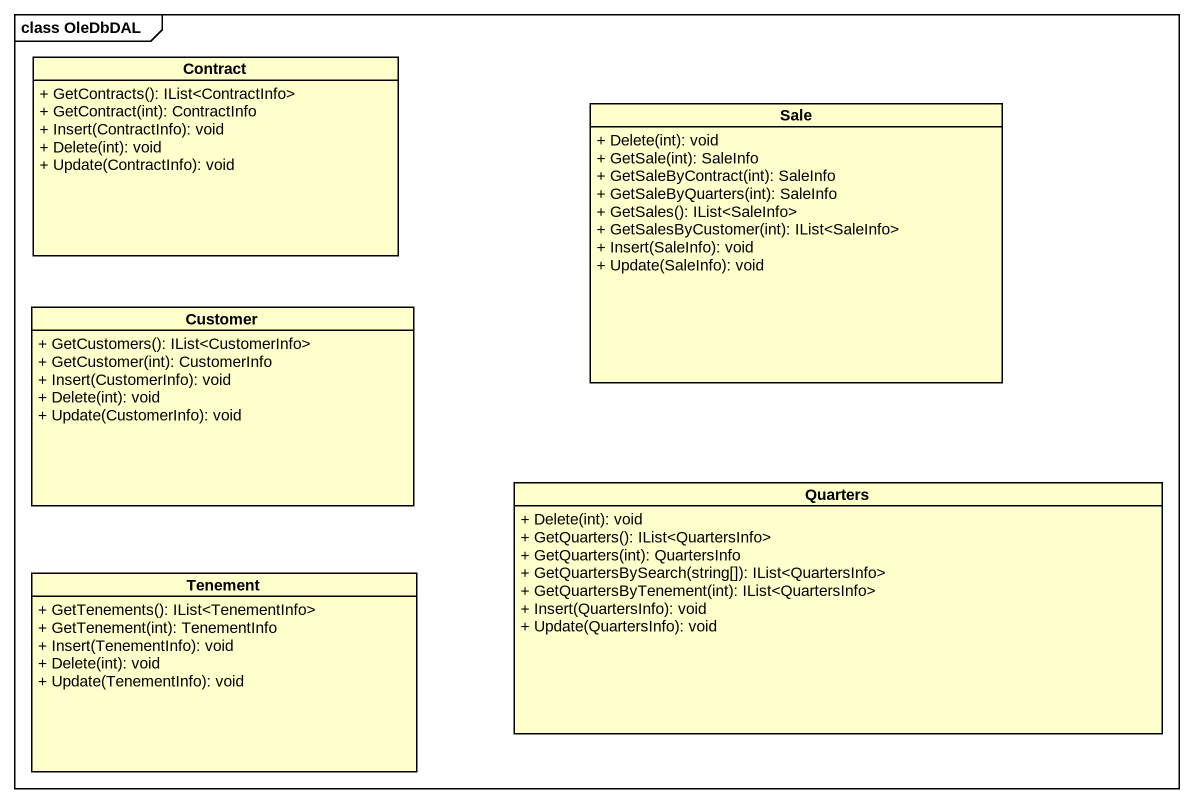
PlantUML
@startuml
mainframe class OleDbDAL
hide circle
hide empty members
skinparam classAttributeIconSize 0
class Contract {
  + GetContracts(): IList<ContractInfo>
  + GetContract(int): ContractInfo
  + Insert(ContractInfo): void
  + Delete(int): void
  + Update(ContractInfo): void
}
class Sale {
  + Delete(int): void
  + GetSale(int): SaleInfo
  + GetSaleByContract(int): SaleInfo
  + GetSaleByQuarters(int): SaleInfo
  + GetSales(): IList<SaleInfo>
  + GetSalesByCustomer(int): IList<SaleInfo>
  + Insert(SaleInfo): void
  + Update(SaleInfo): void
}
class Customer {
  + GetCustomers(): IList<CustomerInfo>
  + GetCustomer(int): CustomerInfo
  + Insert(CustomerInfo): void
  + Delete(int): void
  + Update(CustomerInfo): void
}
class Quarters {
  + Delete(int): void
  + GetQuarters(): IList<QuartersInfo>
  + GetQuarters(int): QuartersInfo
  + GetQuartersBySearch(string[]): IList<QuartersInfo>
  + GetQuartersByTenement(int): IList<QuartersInfo>
  + Insert(QuartersInfo): void
  + Update(QuartersInfo): void
}
class Tenement {
  + GetTenements(): IList<TenementInfo>
  + GetTenement(int): TenementInfo
  + Insert(TenementInfo): void
  + Delete(int): void
  + Update(TenementInfo): void
}
@enduml
